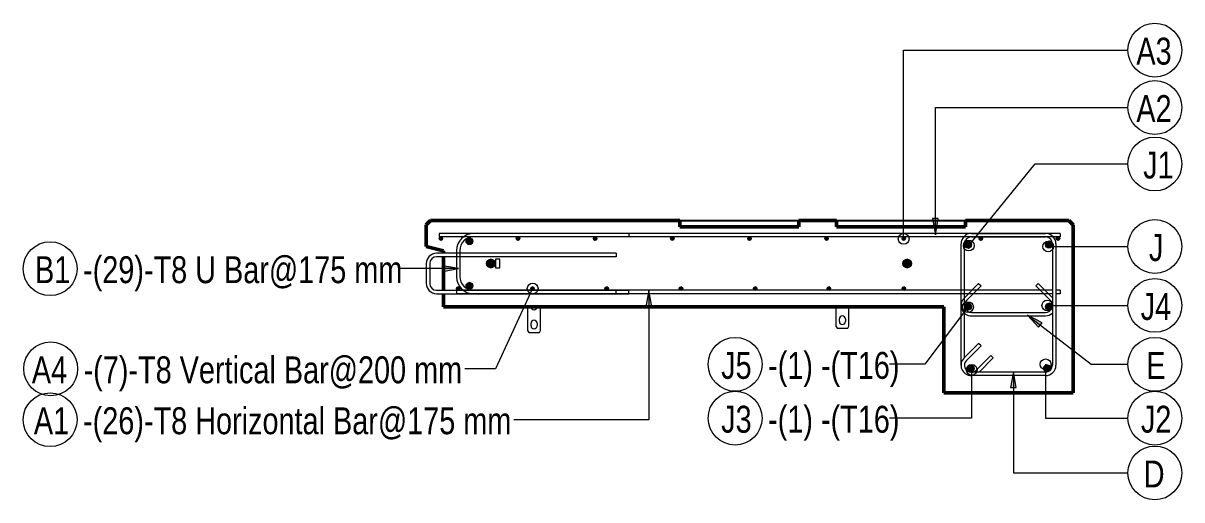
# Model space of a CAD drawing. Header units: millimetres. Extents: x 1435 to 26503, y -2036 to 18836.
# Drawn here: x 19102 to 21789, y 17487 to 18594 of the extents above; entities that cross this region are included whole.
import ezdxf

# ---------------------------------------------------------------- set-up
doc = ezdxf.new("R2010")
doc.units = ezdxf.units.MM
for name, color, linetype, lineweight in [('A-GENM', 13, 'Continuous', 18), ('A-WALL', 113, 'Continuous', 25), ('S-RBAR', 171, 'Continuous', 18), ('S-RBAR-IDEN', 171, 'Continuous', 9)]:
    doc.layers.add(name, color=color, linetype=linetype, lineweight=lineweight)
doc.styles.add('Nirmala UI Semilight_2', font='NirmalaS.ttf', dxfattribs={"width": 0.8, "height": 62.5})

# ---------------------------------------------------------------- blocks, each defined once
blk = doc.blocks.new('RR spread anchor face based - RR-SA-2_5-150-1726819-Elevation Top 2')
at = {"layer": 'A-GENM'}
for p, q in [((5288.8, 17935.4), (5288.8, 17890.4)), ((5318.8, 17890.4), (5318.8, 17935.4)), ((5296.8, 17900.9), (5296.8, 17906.9)), ((5310.8, 17906.9), (5310.8, 17900.9)), ((5288.8, 17890.4), (5291.3, 17885.4)), ((5291.3, 17885.4), (5316.3, 17885.4)), ((5316.3, 17885.4), (5318.8, 17890.4))]:
    blk.add_line(p, q, dxfattribs=at)
for centre, start, end in [((5303.8, 17906.9), 0, 180), ((5303.8, 17900.9), 180, 0)]:
    blk.add_arc(centre, 7, start, end, dxfattribs=at)
blk = doc.blocks.new('RR spread anchor face based - RR-SA-2_5-150-1876458-Elevation Top 2')
at = {"layer": 'A-GENM'}
for p, q in [((4573.8, 17935.4), (4573.8, 17880.4)), ((4603.8, 17880.4), (4603.8, 17935.4)), ((4581.8, 17890.9), (4581.8, 17896.9)), ((4595.8, 17896.9), (4595.8, 17890.9)), ((4573.8, 17880.4), (4576.3, 17875.4)), ((4576.3, 17875.4), (4601.3, 17875.4)), ((4601.3, 17875.4), (4603.8, 17880.4))]:
    blk.add_line(p, q, dxfattribs=at)
for centre, start, end in [((4588.8, 17935.4), 180, 0), ((4588.8, 17896.9), 0, 180), ((4588.8, 17890.9), 180, 0)]:
    blk.add_arc(centre, 7, start, end, dxfattribs=at)
blk = doc.blocks.new('RR spread anchor face based - RR-SA-3_0-200-1876459-Elevation Top 2')
at = {"layer": 'A-GENM'}
for p, q in [((4509.2, 18045.4), (4499.2, 18045.4)), ((4499.2, 18045.4), (4499.2, 18025.4)), ((4509.2, 18025.4), (4509.2, 18045.4)), ((4499.2, 18025.4), (4509.2, 18025.4))]:
    blk.add_line(p, q, dxfattribs=at)
blk = doc.blocks.new('M_Rebar Tag_rfa MARK - DOT 1 MM-794228-Elevation Top 2')
at = {"layer": 'S-RBAR-IDEN'}
blk.add_circle((6028.4, 18075.1), 62.5, dxfattribs=at)
blk = doc.blocks.new('M_Rebar Tag_rfa Dimension - ARROW-793927-Elevation Top 2')
at = {"layer": 'S-RBAR-IDEN'}
blk.add_circle((6028.4, 17801.6), 62.5, dxfattribs=at)
blk = doc.blocks.new('M_Rebar Tag_rfa Dimension - DOT 1 MM-793933-Elevation Top 2')
at = {"layer": 'S-RBAR-IDEN'}
blk.add_circle((6028.4, 18531), 62.5, dxfattribs=at)

msp = doc.modelspace()

# ---------------------------------------------------------------- hatches: boundary and pattern name
at = {"layer": 'S-RBAR'}
h = msp.add_hatch(color=256, dxfattribs=at)
edge = h.paths.add_edge_path()
edge.add_arc((20071, 18093.4), 4, 0, 360)
for points in [[(20069.7, 18089.6), (20074.2, 18091.1), (20074.2, 18095.8), (20069.7, 18097.2), (20067, 18093.4)], [(20140.7, 18080.2), (20145, 18085.7), (20143.5, 18092.4), (20137.2, 18095.4), (20131, 18092.4), (20129.4, 18085.7), (20133.8, 18080.2)], [(20248.6, 18089.6), (20253.1, 18091.1), (20253.1, 18095.8), (20248.6, 18097.2), (20245.8, 18093.4)], [(20427.5, 18089.6), (20431.9, 18091.1), (20431.9, 18095.8), (20427.5, 18097.2), (20424.7, 18093.4)], [(20606.3, 18089.6), (20610.8, 18091.1), (20610.8, 18095.8), (20606.3, 18097.2), (20603.6, 18093.4)], [(20785.2, 18089.6), (20789.7, 18091.1), (20789.7, 18095.8), (20785.2, 18097.2), (20782.5, 18093.4)], [(20964.1, 18089.6), (20968.6, 18091.1), (20968.6, 18095.8), (20964.1, 18097.2), (20961.3, 18093.4)], [(21143, 18089.6), (21147.4, 18091.1), (21147.4, 18095.8), (21143, 18097.2), (21140.2, 18093.4)], [(21294.3, 18071.2), (21300.2, 18074.9), (21300.9, 18081.8), (21296, 18086.7), (21289.1, 18085.9), (21285.4, 18080), (21287.7, 18073.5)], [(21321.8, 18089.6), (21326.3, 18091.1), (21326.3, 18095.8), (21321.8, 18097.2), (21319.1, 18093.4)], [(21483.6, 18071.8), (21488.5, 18076.7), (21487.7, 18083.6), (21481.9, 18087.3), (21475.3, 18085), (21473, 18078.4), (21476.7, 18072.6)], [(21500.7, 18089.6), (21505.2, 18091.1), (21505.2, 18095.8), (21500.7, 18097.2), (21497.9, 18093.4)], [(20187, 18025.4), (20194, 18028.4), (20197, 18035.4), (20194, 18042.5), (20187, 18045.4), (20179.9, 18042.5), (20177, 18035.4), (20179.9, 18028.4)], [(21152, 18025.4), (21159, 18028.4), (21162, 18035.4), (21159, 18042.5), (21152, 18045.4), (21144.9, 18042.5), (21142, 18035.4), (21144.9, 18028.4)], [(20112.2, 17973.6), (20115, 17977.4), (20112.2, 17981.2), (20107.7, 17979.8), (20107.7, 17975.1)], [(20140.7, 17976.5), (20145, 17981.9), (20143.5, 17988.7), (20137.2, 17991.7), (20131, 17988.7), (20129.4, 17981.9), (20133.8, 17976.5)], [(20284.4, 17973.6), (20287.2, 17977.4), (20284.4, 17981.2), (20279.9, 17979.8), (20279.9, 17975.1)], [(20456.6, 17973.6), (20459.4, 17977.4), (20456.6, 17981.2), (20452.1, 17979.8), (20452.1, 17975.1)], [(20628.8, 17973.6), (20631.6, 17977.4), (20628.8, 17981.2), (20624.3, 17979.8), (20624.3, 17975.1)], [(20801, 17973.6), (20803.8, 17977.4), (20801, 17981.2), (20796.6, 17979.8), (20796.6, 17975.1)], [(20971.7, 17973.6), (20974.4, 17977.4), (20971.7, 17981.2), (20967.2, 17979.8), (20967.2, 17975.1)], [(21145.4, 17973.6), (21148.2, 17977.4), (21145.4, 17981.2), (21141, 17979.8), (21141, 17975.1)], [(21293.1, 17927.4), (21299.3, 17930.4), (21300.9, 17937.2), (21296.5, 17942.6), (21289.6, 17942.6), (21285.3, 17937.2), (21286.8, 17930.4)], [(21484.5, 17928.2), (21488.9, 17933.7), (21487.3, 17940.4), (21481.1, 17943.4), (21474.8, 17940.4), (21473.3, 17933.7), (21477.6, 17928.2)], [(21299.6, 17783.6), (21305.9, 17786.5), (21307.5, 17793.3), (21303.2, 17798.8), (21296.2, 17798.8), (21291.9, 17793.4), (21293.4, 17786.6)], [(21473.7, 17785.1), (21480.7, 17785.5), (21484.6, 17791.1), (21482.7, 17797.8), (21476.3, 17800.4), (21470.2, 17797.1), (21469.1, 17790.2)]]:
    msp.add_hatch(color=256, dxfattribs=at).paths.add_polyline_path(points)
h = msp.add_hatch(color=256, dxfattribs=at)
edge = h.paths.add_edge_path()
edge.add_arc((20137.2, 18087.4), 8, 0, 360)
h = msp.add_hatch(color=256, dxfattribs=at)
edge = h.paths.add_edge_path()
edge.add_arc((20249.8, 18093.4), 4, 0, 360)
h = msp.add_hatch(color=256, dxfattribs=at)
edge = h.paths.add_edge_path()
edge.add_arc((20428.7, 18093.4), 4, 0, 360)
h = msp.add_hatch(color=256, dxfattribs=at)
edge = h.paths.add_edge_path()
edge.add_arc((20607.6, 18093.4), 4, 0, 360)
h = msp.add_hatch(color=256, dxfattribs=at)
edge = h.paths.add_edge_path()
edge.add_arc((20786.5, 18093.4), 4, 0, 360)
h = msp.add_hatch(color=256, dxfattribs=at)
edge = h.paths.add_edge_path()
edge.add_arc((20965.3, 18093.4), 4, 0, 360)
h = msp.add_hatch(color=256, dxfattribs=at)
edge = h.paths.add_edge_path()
edge.add_arc((21144.2, 18093.4), 4, 0, 360)
h = msp.add_hatch(color=256, dxfattribs=at)
edge = h.paths.add_edge_path()
edge.add_arc((21293.4, 18079.1), 8, 0, 360)
h = msp.add_hatch(color=256, dxfattribs=at)
edge = h.paths.add_edge_path()
edge.add_arc((21323.1, 18093.4), 4, 0, 360)
h = msp.add_hatch(color=256, dxfattribs=at)
edge = h.paths.add_edge_path()
edge.add_arc((21481, 18079.3), 8, 0, 360)
h = msp.add_hatch(color=256, dxfattribs=at)
edge = h.paths.add_edge_path()
edge.add_arc((21501.9, 18093.4), 4, 0, 360)
h = msp.add_hatch(color=256, dxfattribs=at)
edge = h.paths.add_edge_path()
edge.add_arc((20187, 18035.4), 10, 0, 360)
h = msp.add_hatch(color=256, dxfattribs=at)
edge = h.paths.add_edge_path()
edge.add_arc((21152, 18035.4), 10, 0, 360)
h = msp.add_hatch(color=256, dxfattribs=at)
edge = h.paths.add_edge_path()
edge.add_arc((20111, 17977.4), 4, 0, 360)
h = msp.add_hatch(color=256, dxfattribs=at)
edge = h.paths.add_edge_path()
edge.add_arc((20137.2, 17983.7), 8, 0, 360)
h = msp.add_hatch(color=256, dxfattribs=at)
edge = h.paths.add_edge_path()
edge.add_arc((20283.2, 17977.4), 4, 0, 360)
h = msp.add_hatch(color=256, dxfattribs=at)
edge = h.paths.add_edge_path()
edge.add_arc((20455.4, 17977.4), 4, 0, 360)
h = msp.add_hatch(color=256, dxfattribs=at)
edge = h.paths.add_edge_path()
edge.add_arc((20627.6, 17977.4), 4, 0, 360)
h = msp.add_hatch(color=256, dxfattribs=at)
edge = h.paths.add_edge_path()
edge.add_arc((20799.8, 17977.4), 4, 0, 360)
h = msp.add_hatch(color=256, dxfattribs=at)
edge = h.paths.add_edge_path()
edge.add_arc((20970.4, 17977.4), 4, 0, 360)
h = msp.add_hatch(color=256, dxfattribs=at)
edge = h.paths.add_edge_path()
edge.add_arc((21144.2, 17977.4), 4, 0, 360)
h = msp.add_hatch(color=256, dxfattribs=at)
edge = h.paths.add_edge_path()
edge.add_arc((21293.1, 17935.4), 8, 0, 360)
h = msp.add_hatch(color=256, dxfattribs=at)
edge = h.paths.add_edge_path()
edge.add_arc((21481.1, 17935.4), 8, 0, 360)
h = msp.add_hatch(color=256, dxfattribs=at)
edge = h.paths.add_edge_path()
edge.add_arc((21299.7, 17791.6), 8, 0, 360)
h = msp.add_hatch(color=256, dxfattribs=at)
edge = h.paths.add_edge_path()
edge.add_arc((21476.8, 17792.5), 8, 0, 360)
at = {"layer": 'S-RBAR-IDEN'}
for points in [[(21217.7, 18102.4), (21224.3, 18139.9), (21211.1, 18139.9)], [(20111.8, 18023.7), (20074.3, 18030.3), (20074.3, 18017.1)], [(20553.1, 17973.1), (20546.5, 17935.6), (20559.7, 17935.6)], [(21431.4, 17915.8), (21457, 17887.6), (21465.1, 17898)], [(21398.5, 17785.2), (21391.9, 17747.7), (21405.1, 17747.7)]]:
    msp.add_hatch(color=256, dxfattribs=at).paths.add_polyline_path(points)

# ---------------------------------------------------------------- linework, layer by layer
at = {"layer": 'A-WALL', "lineweight": 50}
for p, q in [((20047, 18135.4), (20037, 18125.4)), ((20037, 18125.4), (20037, 18075.4)), ((20624.9, 18135.4), (20047, 18135.4)), ((20624.9, 18120.4), (20624.9, 18135.4)), ((20901.1, 18120.4), (20624.9, 18120.4)), ((20988.3, 18135.4), (20901.1, 18135.4)), ((20901.1, 18135.4), (20901.1, 18120.4)), ((20988.3, 18120.4), (20988.3, 18135.4)), ((21287.7, 18120.4), (20988.3, 18120.4)), ((21527, 18135.4), (21287.7, 18135.4)), ((21287.7, 18135.4), (21287.7, 18120.4)), ((21537, 18125.4), (21527, 18135.4)), ((21537, 17735.4), (21537, 18125.4)), ((20037, 18075.4), (20077, 18065.4)), ((20077, 18065.4), (20077, 18059.4)), ((20077, 18051.4), (20077, 17973.4)), ((20077, 17965.4), (20077, 17935.4)), ((20077, 17935.4), (21237, 17935.4)), ((21237, 17935.4), (21237, 17735.4)), ((21237, 17735.4), (21537, 17735.4))]:
    msp.add_line(p, q, dxfattribs=at)
at = {"layer": 'A-WALL'}
for p, q in [((20624.9, 18135.4), (20901.1, 18135.4)), ((20988.3, 18135.4), (21287.7, 18135.4))]:
    msp.add_line(p, q, dxfattribs=at)
at = {"layer": 'S-RBAR'}
for p, q in [((21507, 18105.4), (20067, 18105.4)), ((20067, 18105.4), (20067, 18097.4)), ((21507, 18097.4), (20067, 18097.4)), ((20069.7, 18097.2), (20067, 18093.4)), ((20067, 18093.4), (20069.7, 18089.6)), ((20074.2, 18095.8), (20069.7, 18097.2)), ((20069.7, 18089.6), (20074.2, 18091.1)), ((20074.2, 18091.1), (20074.2, 18095.8)), ((20131, 18092.4), (20129.4, 18085.7)), ((20129.4, 18085.7), (20133.8, 18080.2)), ((20137.2, 18095.4), (20131, 18092.4)), ((20143.5, 18092.4), (20137.2, 18095.4)), ((20140.7, 18080.2), (20145, 18085.7)), ((20145, 18085.7), (20143.5, 18092.4)), ((20507, 18105.4), (20147, 18105.4)), ((20507, 18097.4), (20147, 18097.4)), ((20248.6, 18097.2), (20245.8, 18093.4)), ((20245.8, 18093.4), (20248.6, 18089.6)), ((20253.1, 18095.8), (20248.6, 18097.2)), ((20248.6, 18089.6), (20253.1, 18091.1)), ((20253.1, 18091.1), (20253.1, 18095.8)), ((20427.5, 18097.2), (20424.7, 18093.4)), ((20424.7, 18093.4), (20427.5, 18089.6)), ((20431.9, 18095.8), (20427.5, 18097.2)), ((20427.5, 18089.6), (20431.9, 18091.1)), ((20431.9, 18091.1), (20431.9, 18095.8)), ((20507, 18105.4), (20507, 18097.4)), ((20606.3, 18097.2), (20603.6, 18093.4)), ((20603.6, 18093.4), (20606.3, 18089.6)), ((20610.8, 18095.8), (20606.3, 18097.2)), ((20606.3, 18089.6), (20610.8, 18091.1)), ((20610.8, 18091.1), (20610.8, 18095.8)), ((20785.2, 18097.2), (20782.5, 18093.4)), ((20782.5, 18093.4), (20785.2, 18089.6)), ((20789.7, 18095.8), (20785.2, 18097.2)), ((20785.2, 18089.6), (20789.7, 18091.1)), ((20789.7, 18091.1), (20789.7, 18095.8)), ((20964.1, 18097.2), (20961.3, 18093.4)), ((20961.3, 18093.4), (20964.1, 18089.6)), ((20968.6, 18095.8), (20964.1, 18097.2)), ((20964.1, 18089.6), (20968.6, 18091.1)), ((20968.6, 18091.1), (20968.6, 18095.8)), ((21143, 18097.2), (21140.2, 18093.4)), ((21140.2, 18093.4), (21143, 18089.6)), ((21147.4, 18095.8), (21143, 18097.2)), ((21143, 18089.6), (21147.4, 18091.1)), ((21147.4, 18091.1), (21147.4, 18095.8)), ((21289.1, 18085.9), (21285.4, 18080)), ((21296, 18086.7), (21289.1, 18085.9)), ((21300.9, 18081.8), (21296, 18086.7)), ((21301, 18105.4), (21473, 18105.4)), ((21301, 18097.4), (21473, 18097.4)), ((21321.8, 18097.2), (21319.1, 18093.4)), ((21319.1, 18093.4), (21321.8, 18089.6)), ((21326.3, 18095.8), (21321.8, 18097.2)), ((21321.8, 18089.6), (21326.3, 18091.1)), ((21326.3, 18091.1), (21326.3, 18095.8)), ((21475.3, 18085), (21473, 18078.4)), ((21481.9, 18087.3), (21475.3, 18085)), ((21487.7, 18083.6), (21481.9, 18087.3)), ((21488.5, 18076.7), (21487.7, 18083.6)), ((21500.7, 18097.2), (21497.9, 18093.4)), ((21497.9, 18093.4), (21500.7, 18089.6)), ((21505.2, 18095.8), (21500.7, 18097.2)), ((21500.7, 18089.6), (21505.2, 18091.1)), ((21505.2, 18091.1), (21505.2, 18095.8)), ((21507, 18105.4), (21507, 18097.4)), ((20477, 18059.4), (20061, 18059.4)), ((20107, 18065.4), (20107, 18005.4)), ((20115, 18065.4), (20115, 18005.4)), ((20133.8, 18080.2), (20140.7, 18080.2)), ((20477, 18059.4), (20477, 18051.4)), ((21277, 17799.4), (21277, 18081.4)), ((21285, 17817.4), (21285, 18081.4)), ((21285.4, 18080), (21287.7, 18073.5)), ((21287.7, 18073.5), (21294.3, 18071.2)), ((21294.3, 18071.2), (21300.2, 18074.9)), ((21300.2, 18074.9), (21300.9, 18081.8)), ((21473, 18078.4), (21476.7, 18072.6)), ((21476.7, 18072.6), (21483.6, 18071.8)), ((21483.6, 18071.8), (21488.5, 18076.7)), ((21489, 18081.4), (21489, 17799.4)), ((21497, 18081.4), (21497, 17799.4)), ((20037, 18035.4), (20037, 17989.4)), ((20045, 18035.4), (20045, 17989.4)), ((20477, 18051.4), (20061, 18051.4)), ((20179.9, 18042.5), (20177, 18035.4)), ((20177, 18035.4), (20179.9, 18028.4)), ((20187, 18045.4), (20179.9, 18042.5)), ((20179.9, 18028.4), (20187, 18025.4)), ((20194, 18042.5), (20187, 18045.4)), ((20187, 18025.4), (20194, 18028.4)), ((20197, 18035.4), (20194, 18042.5)), ((20194, 18028.4), (20197, 18035.4)), ((21144.9, 18042.5), (21142, 18035.4)), ((21142, 18035.4), (21144.9, 18028.4)), ((21152, 18045.4), (21144.9, 18042.5)), ((21144.9, 18028.4), (21152, 18025.4)), ((21159, 18042.5), (21152, 18045.4)), ((21152, 18025.4), (21159, 18028.4)), ((21162, 18035.4), (21159, 18042.5)), ((21159, 18028.4), (21162, 18035.4)), ((20112.2, 17981.2), (20107.7, 17979.8)), ((20107.7, 17979.8), (20107.7, 17975.1)), ((20107.7, 17975.1), (20112.2, 17973.6)), ((20115, 17977.4), (20112.2, 17981.2)), ((20112.2, 17973.6), (20115, 17977.4)), ((20131, 17988.7), (20129.4, 17981.9)), ((20129.4, 17981.9), (20133.8, 17976.5)), ((20137.2, 17991.7), (20131, 17988.7)), ((20133.8, 17976.5), (20140.7, 17976.5)), ((20143.5, 17988.7), (20137.2, 17991.7)), ((20140.7, 17976.5), (20145, 17981.9)), ((20145, 17981.9), (20143.5, 17988.7)), ((20284.4, 17981.2), (20279.9, 17979.8)), ((20279.9, 17979.8), (20279.9, 17975.1)), ((20279.9, 17975.1), (20284.4, 17973.6)), ((20287.2, 17977.4), (20284.4, 17981.2)), ((20284.4, 17973.6), (20287.2, 17977.4)), ((20456.6, 17981.2), (20452.1, 17979.8)), ((20452.1, 17979.8), (20452.1, 17975.1)), ((20452.1, 17975.1), (20456.6, 17973.6)), ((20459.4, 17977.4), (20456.6, 17981.2)), ((20456.6, 17973.6), (20459.4, 17977.4)), ((20628.8, 17981.2), (20624.3, 17979.8)), ((20624.3, 17979.8), (20624.3, 17975.1)), ((20624.3, 17975.1), (20628.8, 17973.6)), ((20631.6, 17977.4), (20628.8, 17981.2)), ((20628.8, 17973.6), (20631.6, 17977.4)), ((20801, 17981.2), (20796.6, 17979.8)), ((20796.6, 17979.8), (20796.6, 17975.1)), ((20796.6, 17975.1), (20801, 17973.6)), ((20803.8, 17977.4), (20801, 17981.2)), ((20801, 17973.6), (20803.8, 17977.4)), ((20971.7, 17981.2), (20967.2, 17979.8)), ((20967.2, 17979.8), (20967.2, 17975.1)), ((20967.2, 17975.1), (20971.7, 17973.6)), ((20974.4, 17977.4), (20971.7, 17981.2)), ((20971.7, 17973.6), (20974.4, 17977.4)), ((21145.4, 17981.2), (21141, 17979.8)), ((21141, 17979.8), (21141, 17975.1)), ((21141, 17975.1), (21145.4, 17973.6)), ((21148.2, 17977.4), (21145.4, 17981.2)), ((21145.4, 17973.6), (21148.2, 17977.4)), ((21317.9, 17989.1), (21284, 17955.2)), ((21323.6, 17983.5), (21289.7, 17949.5)), ((21317.9, 17989.1), (21323.6, 17983.5)), ((21456, 17989.1), (21450.3, 17983.5)), ((21484.3, 17949.5), (21450.3, 17983.5)), ((21489, 17956.2), (21456, 17989.1)), ((20061, 17973.4), (20477, 17973.4)), ((20061, 17965.4), (20477, 17965.4)), ((21489, 17973.4), (20107, 17973.4)), ((20107, 17973.4), (20107, 17965.4)), ((21489, 17965.4), (20107, 17965.4)), ((20147, 17973.4), (20507, 17973.4)), ((20147, 17965.4), (20507, 17965.4)), ((20477, 17965.4), (20477, 17973.4)), ((20507, 17965.4), (20507, 17973.4)), ((21507, 17973.4), (21497, 17973.4)), ((21507, 17965.4), (21497, 17965.4)), ((21507, 17973.4), (21507, 17965.4)), ((21289.6, 17942.6), (21285.3, 17937.2)), ((21285.3, 17937.2), (21286.8, 17930.4)), ((21286.8, 17930.4), (21293.1, 17927.4)), ((21296.5, 17942.6), (21289.6, 17942.6)), ((21293.1, 17927.4), (21299.3, 17930.4)), ((21300.9, 17937.2), (21296.5, 17942.6)), ((21299.3, 17930.4), (21300.9, 17937.2)), ((21301, 17922.2), (21473, 17922.2)), ((21474.8, 17940.4), (21473.3, 17933.7)), ((21473.3, 17933.7), (21477.6, 17928.2)), ((21481.1, 17943.4), (21474.8, 17940.4)), ((21477.6, 17928.2), (21484.5, 17928.2)), ((21487.3, 17940.4), (21481.1, 17943.4)), ((21484.5, 17928.2), (21488.9, 17933.7)), ((21488.9, 17933.7), (21487.3, 17940.4)), ((21301, 17914.2), (21473, 17914.2)), ((21284, 17816.4), (21317.9, 17850.3)), ((21289.7, 17810.7), (21323.6, 17844.7)), ((21323.6, 17844.7), (21317.9, 17850.3)), ((21346.2, 17822.1), (21312.3, 17788.1)), ((21351.9, 17816.4), (21318.9, 17783.4)), ((21346.2, 17822.1), (21351.9, 17816.4)), ((21296.2, 17798.8), (21291.9, 17793.4)), ((21291.9, 17793.4), (21293.4, 17786.6)), ((21293.4, 17786.6), (21299.6, 17783.6)), ((21303.2, 17798.8), (21296.2, 17798.8)), ((21299.6, 17783.6), (21305.9, 17786.5)), ((21307.5, 17793.3), (21303.2, 17798.8)), ((21305.9, 17786.5), (21307.5, 17793.3)), ((21470.2, 17797.1), (21469.1, 17790.2)), ((21469.1, 17790.2), (21473.7, 17785.1)), ((21476.3, 17800.4), (21470.2, 17797.1)), ((21482.7, 17797.8), (21476.3, 17800.4)), ((21480.7, 17785.5), (21484.6, 17791.1)), ((21484.6, 17791.1), (21482.7, 17797.8)), ((21473, 17783.4), (21301, 17783.4)), ((21473, 17775.4), (21301, 17775.4)), ((21473.7, 17785.1), (21480.7, 17785.5))]:
    msp.add_line(p, q, dxfattribs=at)
for centre, radius in [((20071, 18093.4), 4), ((20137.2, 18087.4), 8), ((20249.8, 18093.4), 4), ((20428.7, 18093.4), 4), ((20607.6, 18093.4), 4), ((20786.5, 18093.4), 4), ((20965.3, 18093.4), 4), ((21144.2, 18093.4), 4), ((21293.4, 18079.1), 8), ((21323.1, 18093.4), 4), ((21481, 18079.3), 8), ((21501.9, 18093.4), 4), ((20187, 18035.4), 10), ((21152, 18035.4), 10), ((20111, 17977.4), 4), ((20137.2, 17983.7), 8), ((20283.2, 17977.4), 4), ((20455.4, 17977.4), 4), ((20627.6, 17977.4), 4), ((20799.8, 17977.4), 4), ((20970.4, 17977.4), 4), ((21144.2, 17977.4), 4), ((21293.1, 17935.4), 8), ((21481.1, 17935.4), 8), ((21299.7, 17791.6), 8), ((21476.8, 17792.5), 8)]:
    msp.add_circle(centre, radius, dxfattribs=at)
for centre, radius, start, end in [((20147, 18065.4), 40, 90, 180), ((20147, 18065.4), 32, 90, 180), ((21301, 18081.4), 24, 90, 180), ((21301, 18081.4), 16, 90, 180), ((21473, 18081.4), 24, 0, 90), ((21473, 18081.4), 16, 360, 90), ((20061, 18035.4), 24, 90, 180), ((20061, 18035.4), 16, 90, 180), ((20147, 18005.4), 40, 180, 270), ((20147, 18005.4), 32, 180, 270), ((20061, 17989.4), 24, 180, 270), ((20061, 17989.4), 16, 180, 270), ((21301, 17938.2), 24, 135, 270), ((21301, 17938.2), 16, 135, 270), ((21473, 17938.2), 16, 270, 45), ((21473, 17938.2), 24, 270, 312.0711), ((21301, 17799.4), 24, 135, 270), ((21301, 17799.4), 16, 135, 270), ((21301, 17799.4), 16, 270, 315), ((21473, 17799.4), 16, 270, 360), ((21473, 17799.4), 24, 270, 360)]:
    msp.add_arc(centre, radius, start, end, dxfattribs=at)
at = {"layer": 'S-RBAR-IDEN'}
for p, q in [((21144, 18531), (21664.1, 18531)), ((21144, 18092.7), (21144, 18531)), ((21217.7, 18397.6), (21664.1, 18397.6)), ((21217.7, 18102.4), (21217.7, 18397.6)), ((21294.9, 18077.2), (21449.2, 18266.7)), ((21449.2, 18266.7), (21664.1, 18266.7)), ((21224.3, 18139.9), (21211.1, 18139.9)), ((21211.1, 18139.9), (21217.7, 18102.4)), ((21217.7, 18102.4), (21224.3, 18139.9)), ((21479.1, 18075.1), (21664.1, 18075.1)), ((20111.8, 18023.7), (20074.3, 18030.3)), ((20074.3, 18030.3), (20074.3, 18017.1)), ((20111.8, 18023.7), (19974.2, 18023.7)), ((20074.3, 18017.1), (20111.8, 18023.7)), ((20283.7, 17977.5), (20197.8, 17791.3)), ((20553.1, 17973.1), (20546.5, 17935.6)), ((20559.7, 17935.6), (20553.1, 17973.1)), ((20553.1, 17973.1), (20553.1, 17673.1)), ((20546.5, 17935.6), (20559.7, 17935.6)), ((21293.1, 17934.5), (21192.9, 17801.6)), ((21477.3, 17938.3), (21664.1, 17938.3)), ((21431.4, 17915.8), (21457, 17887.6)), ((21465.1, 17898), (21431.4, 17915.8)), ((21431.4, 17915.8), (21578.9, 17801.6)), ((21457, 17887.6), (21465.1, 17898)), ((20197.8, 17791.3), (20126.2, 17791.3)), ((21192.9, 17801.6), (21111.5, 17801.6)), ((21301.7, 17788.9), (21301.7, 17676.6)), ((21473.2, 17801.6), (21473.2, 17676.6)), ((21578.9, 17801.6), (21664.1, 17801.6)), ((21398.5, 17785.2), (21391.9, 17747.7)), ((21405.1, 17747.7), (21398.5, 17785.2)), ((21398.5, 17785.2), (21398.5, 17549.5)), ((21391.9, 17747.7), (21405.1, 17747.7)), ((20553.1, 17673.1), (20240, 17673.1)), ((21301.7, 17676.6), (21111.5, 17676.6)), ((21473.2, 17676.6), (21664.1, 17676.6)), ((21398.5, 17549.5), (21664.1, 17549.5))]:
    msp.add_line(p, q, dxfattribs=at)
for centre in [(21144, 18092.7), (21294.9, 18077.2), (21479.1, 18075.1), (20283.7, 17977.5), (21477.3, 17938.3), (21293.1, 17934.5), (21473.2, 17801.6), (21301.7, 17788.9)]:
    msp.add_circle(centre, 12.5, dxfattribs=at)

# ---------------------------------------------------------------- block references
at = {"layer": 'A-GENM'}
for name in ['RR spread anchor face based - RR-SA-3_0-200-1876459-Elevation Top 2', 'RR spread anchor face based - RR-SA-2_5-150-1876458-Elevation Top 2', 'RR spread anchor face based - RR-SA-2_5-150-1726819-Elevation Top 2']:
    msp.add_blockref(name, (15698.2, 0), dxfattribs=at)
at = {"layer": 'S-RBAR-IDEN'}
for name, p in [('M_Rebar Tag_rfa Dimension - DOT 1 MM-793933-Elevation Top 2', (15698.2, 0)), ('M_Rebar Tag_rfa Dimension - ARROW-793927-Elevation Top 2', (15698.2, 596)), ('M_Rebar Tag_rfa MARK - DOT 1 MM-794228-Elevation Top 2', (15698.2, 191.6)), ('M_Rebar Tag_rfa MARK - DOT 1 MM-794228-Elevation Top 2', (15698.2, 0)), ('M_Rebar Tag_rfa Dimension - ARROW-793927-Elevation Top 2', (13136.4, 222)), ('M_Rebar Tag_rfa MARK - DOT 1 MM-794228-Elevation Top 2', (15698.2, -136.7)), ('M_Rebar Tag_rfa Dimension - DOT 1 MM-793933-Elevation Top 2', (13137.7, -739.8)), ('M_Rebar Tag_rfa MARK - DOT 1 MM-794228-Elevation Top 2', (14724.9, -273.4)), ('M_Rebar Tag_rfa Dimension - ARROW-793927-Elevation Top 2', (15698.2, 0)), ('M_Rebar Tag_rfa Dimension - ARROW-793927-Elevation Top 2', (13136.4, -128.6)), ('M_Rebar Tag_rfa MARK - DOT 1 MM-794228-Elevation Top 2', (14724.9, -398.4)), ('M_Rebar Tag_rfa MARK - DOT 1 MM-794228-Elevation Top 2', (15698.2, -398.4)), ('M_Rebar Tag_rfa Dimension - ARROW-793927-Elevation Top 2', (15698.2, -252.1))]:
    msp.add_blockref(name, p, dxfattribs=at)

# ---------------------------------------------------------------- texts
at = {"layer": 'S-RBAR-IDEN', "char_height": 62.5, "attachment_point": 1, "style": 'Nirmala UI Semilight_2'}
for s, insert, width in [('A3', (21683.6, 18559.8), 99.409), ('A2', (21683.6, 18426.4), 99.409), ('J1', (21699.5, 18295.5), 60.928), ('J', (21712.7, 18103.9), 28.861), ('-(29)-T8 U Bar@175 mm', (19241.2, 18052.5), 886.666), ('B1', (19129.8, 18052.5), 80.169), ('J4', (21693.5, 17967.1), 75.359), ('A4', (19122.4, 17820.1), 101.013), ('-(7)-T8 Vertical Bar@200 mm', (19242.4, 17820.1), 1069.451), ('J5', (20720.9, 17830.4), 73.755), ('-(1) -(T16)', (20829.7, 17830.4), 339.915), ('E', (21706.8, 17830.4), 43.291), ('J3', (20720.9, 17705.4), 73.755), ('-(1) -(T16)', (20829.7, 17705.4), 339.915), ('J2', (21694.2, 17705.4), 73.755), ('A1', (19127.1, 17701.9), 86.582), ('-(26)-T8 Horizontal Bar@175 mm', (19241.2, 17701.9), 1208.945), ('D', (21700.8, 17578.3), 57.721)]:
    msp.add_mtext(s, dxfattribs=dict(at, insert=insert, width=width))

doc.saveas('drawing.dxf')
